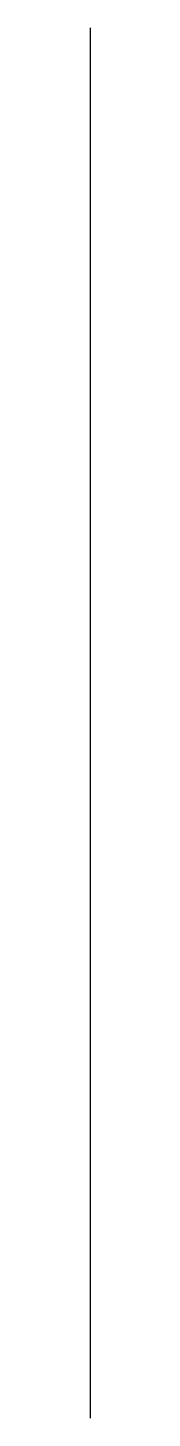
# Model space of a CAD drawing. Header units: millimetres. Extents: x 0 to 0, y -27 to 26.
import ezdxf

# ---------------------------------------------------------------- set-up
doc = ezdxf.new("R2010")
doc.units = ezdxf.units.MM
doc.layers.add('00 REFERENCE', color=1, linetype='Continuous')

msp = doc.modelspace()

# ---------------------------------------------------------------- linework, layer by layer
at = {"layer": '00 REFERENCE', "color": 3, "extrusion": (1, 0, 0)}
msp.add_line((0, 26, -2), (0, 0, -2), dxfattribs=at)
at = {"layer": '00 REFERENCE', "color": 5, "extrusion": (-2.22045e-16, -1, 0)}
msp.add_line((0, 13, -2), (0, 13, 309), dxfattribs=at)
at = {"layer": '00 REFERENCE', "extrusion": (-2.22045e-16, -1, 0)}
msp.add_line((0, 13, 309), (0, -27, 309), dxfattribs=at)

doc.saveas('drawing.dxf')
